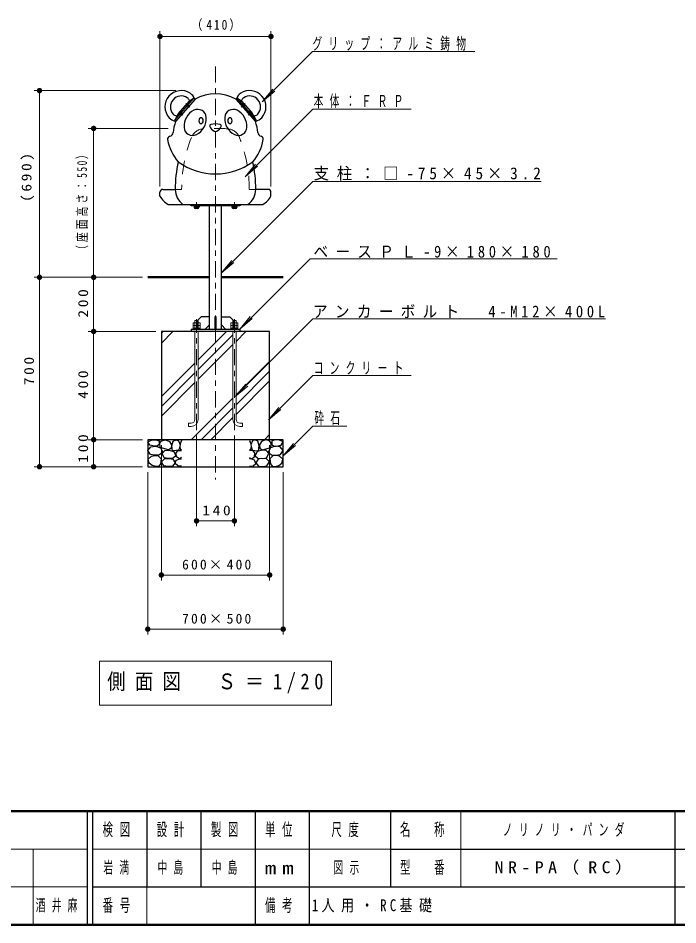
# Model space of a CAD drawing. Units: millimetres on the paper, scale 1:20. Extents: x -385 to 0, y 0 to 267.
# Drawn here: x -256.2 to -134.4, y 0 to 167.5 of the extents above; entities that cross this region are included whole.
import ezdxf

# ---------------------------------------------------------------- set-up
doc = ezdxf.new("R2010")
doc.units = ezdxf.units.MM
doc.linetypes.add('USER1', pattern=[4.5, 2.5, -2])
doc.linetypes.add('USER2', pattern=[6, 3, -1, 1, -1])
doc.layers.add('LY_1', color=7, linetype='Continuous', lineweight=13)
doc.styles.add('ＭＳ ゴシック', font='')
doc.styles.get('ＭＳ ゴシック').set_extended_font_data('MS Gothic')

# ---------------------------------------------------------------- blocks, each defined once
blk = doc.blocks.new('filled_dot')
at = {"color": 0, "linetype": 'Continuous', "lineweight": -2, "const_width": 1.25}
blk.add_lwpolyline([(-0.625, 0, 1), (0.625, 0, 1)], format="xyb", close=True, dxfattribs=at)

msp = doc.modelspace()

# ---------------------------------------------------------------- linework, layer by layer
at = {"layer": 'LY_1'}
for p, q in [((-230.053, 136.377), (-230.053, 165.127)), ((-209.553, 136.377), (-209.553, 165.127)), ((-230.053, 164.127), (-209.553, 164.127)), ((-201.895, 161.33), (-211.161, 152.066)), ((-201.895, 161.33), (-171.893, 161.33)), ((-227.122, 154.127), (-253.303, 154.127)), ((-252.303, 119.627), (-252.303, 154.127)), ((-211.161, 152.066), (-209.233, 154.364)), ((-211.161, 152.066), (-208.863, 153.994)), ((-201.8, 150.72), (-214.315, 138.205)), ((-201.8, 150.72), (-183.675, 150.72)), ((-228.53, 147.127), (-243.303, 147.127)), ((-242.303, 119.627), (-242.303, 147.127)), ((-214.315, 138.205), (-212.387, 140.503)), ((-214.315, 138.205), (-212.017, 140.133)), ((-201.8, 137.343), (-218.733, 120.411)), ((-201.8, 137.343), (-159.675, 137.343)), ((-218.733, 120.411), (-216.805, 122.709)), ((-218.733, 120.411), (-216.435, 122.339)), ((-202.334, 123.046), (-215.303, 110.077)), ((-202.334, 123.046), (-156.703, 123.046)), ((-233.305, 119.627), (-253.303, 119.627)), ((-233.305, 119.627), (-253.303, 119.627)), ((-252.303, 84.627), (-252.303, 119.627)), ((-233.305, 119.627), (-243.303, 119.627)), ((-242.303, 119.627), (-242.303, 109.627)), ((-241.305, 119.627), (-241.303, 119.627)), ((-215.303, 110.077), (-213.375, 112.375)), ((-222.653, 111.237), (-223.953, 111.237)), ((-223.953, 111.237), (-223.953, 110.077)), ((-222.653, 110.737), (-223.953, 110.737)), ((-223.628, 111.237), (-223.628, 110.237)), ((-223.603, 111.237), (-223.603, 111.627)), ((-223.603, 111.627), (-223.003, 111.627)), ((-223.003, 111.237), (-223.003, 111.627)), ((-222.978, 111.237), (-222.978, 110.237)), ((-222.653, 111.237), (-222.653, 110.077)), ((-216.953, 111.237), (-215.653, 111.237)), ((-216.953, 111.237), (-216.953, 110.077)), ((-216.953, 110.737), (-215.653, 110.737)), ((-216.628, 111.237), (-216.628, 110.237)), ((-216.003, 111.627), (-216.603, 111.627)), ((-216.603, 111.237), (-216.603, 111.627)), ((-201.8, 111.941), (-216.156, 97.585)), ((-216.003, 111.237), (-216.003, 111.627)), ((-215.978, 111.237), (-215.978, 110.237)), ((-215.653, 111.237), (-215.653, 110.077)), ((-215.303, 110.077), (-213.005, 112.005)), ((-201.8, 111.941), (-147.798, 111.941)), ((-230.803, 109.627), (-243.303, 109.627)), ((-242.303, 89.627), (-242.303, 109.627)), ((-241.305, 109.627), (-241.303, 109.627)), ((-229.803, 107.487), (-227.663, 109.627)), ((-229.803, 109.283), (-229.459, 109.627)), ((-222.653, 110.237), (-223.953, 110.237)), ((-223.603, 93.377), (-223.603, 109.627)), ((-223.003, 104.387), (-217.764, 109.627)), ((-223.003, 93.377), (-223.003, 109.627)), ((-223.003, 102.591), (-216.603, 108.991)), ((-216.953, 110.237), (-215.653, 110.237)), ((-216.603, 93.377), (-216.603, 109.627)), ((-216.003, 107.795), (-214.172, 109.627)), ((-216.003, 109.591), (-215.968, 109.627)), ((-216.003, 93.377), (-216.003, 109.627)), ((-223.003, 100.795), (-216.603, 107.195)), ((-216.003, 97.896), (-209.803, 104.096)), ((-229.803, 97.587), (-223.603, 103.787)), ((-216.003, 96.1), (-209.803, 102.3)), ((-229.803, 95.791), (-223.603, 101.991)), ((-201.8, 101.51), (-210.02, 93.29)), ((-201.8, 101.51), (-183.675, 101.51)), ((-229.803, 93.995), (-223.603, 100.195)), ((-216.156, 97.585), (-214.228, 99.883)), ((-216.156, 97.585), (-213.858, 99.513)), ((-216.003, 94.304), (-209.803, 100.504)), ((-224.272, 89.627), (-216.603, 97.296)), ((-222.476, 89.627), (-216.603, 95.5)), ((-210.02, 93.29), (-208.092, 95.588)), ((-210.02, 93.29), (-207.722, 95.218)), ((-224.303, 92.677), (-224.803, 92.677)), ((-224.803, 92.677), (-224.803, 92.077)), ((-220.68, 89.627), (-216.603, 93.704)), ((-215.303, 92.677), (-214.803, 92.677)), ((-214.803, 92.677), (-214.803, 92.077)), ((-201.8, 92.159), (-207.303, 86.656)), ((-201.8, 92.159), (-195.536, 92.159)), ((-224.303, 92.077), (-224.803, 92.077)), ((-215.303, 92.077), (-214.803, 92.077)), ((-210.781, 89.627), (-209.803, 90.604)), ((-233.303, 89.627), (-243.303, 89.627)), ((-242.303, 84.627), (-242.303, 89.627)), ((-223.303, 90.377), (-223.303, 73.627)), ((-216.303, 90.377), (-216.303, 73.627)), ((-207.303, 86.656), (-205.375, 88.954)), ((-229.803, 88.608), (-229.803, 63.627)), ((-209.803, 88.608), (-209.803, 63.627)), ((-207.303, 86.656), (-205.005, 88.584)), ((-233.303, 84.627), (-253.303, 84.627)), ((-233.303, 84.627), (-243.303, 84.627)), ((-232.303, 83.627), (-232.303, 53.627)), ((-207.303, 83.627), (-207.303, 53.627)), ((-216.303, 74.627), (-223.303, 74.627)), ((-209.803, 64.627), (-229.803, 64.627)), ((-207.303, 54.627), (-232.303, 54.627)), ((-241.203, 48.693), (-241.203, 40.56)), ((-198.403, 48.693), (-241.203, 48.693)), ((-198.403, 40.56), (-198.403, 48.693)), ((-241.203, 40.56), (-198.403, 40.56)), ((-174.5, 21), (-174.5, 7)), ((-385, 14), (-243.5, 14)), ((-253.5, 14), (-253.5, 0)), ((-242.5, 14), (-187.5, 14)), ((-385, 7), (-243.5, 7)), ((-232.5, 7), (-232.5, 0))]:
    msp.add_line(p, q, dxfattribs=at)
at = {"layer": 'LY_1', "linetype": 'USER2'}
for p, q in [((-219.803, 158.59), (-219.803, 82.304)), ((-224.549, 151.079), (-225.283, 151.716)), ((-215.057, 151.079), (-214.324, 151.716)), ((-225.86, 149.569), (-226.594, 150.205)), ((-213.746, 149.569), (-213.013, 150.205)), ((-223.303, 132.489), (-223.303, 133.489)), ((-216.303, 132.489), (-216.303, 133.489)), ((-223.303, 91.377), (-223.303, 111.877)), ((-216.303, 91.377), (-216.303, 111.877))]:
    msp.add_line(p, q, dxfattribs=at)
at = {"layer": 'LY_1', "lineweight": 25}
for p, q in [((-227.327, 148.674), (-223.87, 152.657)), ((-223.569, 152.546), (-227.174, 148.392)), ((-223.773, 152.671), (-223.569, 152.546)), ((-215.833, 152.671), (-216.037, 152.546)), ((-216.037, 152.546), (-212.432, 148.392)), ((-212.28, 148.674), (-215.736, 152.657)), ((-227.327, 148.576), (-227.174, 148.392)), ((-212.28, 148.576), (-212.432, 148.392)), ((-229.553, 135.877), (-227.242, 135.877)), ((-210.053, 135.877), (-212.364, 135.877)), ((-230.053, 134.627), (-230.053, 135.377)), ((-209.553, 134.627), (-209.553, 135.377)), ((-228.553, 133.102), (-211.053, 133.102)), ((-224.303, 133.102), (-224.303, 132.877)), ((-224.303, 132.877), (-215.303, 132.877)), ((-223.828, 132.877), (-223.828, 132.777)), ((-222.778, 132.777), (-223.828, 132.777)), ((-223.763, 132.777), (-223.763, 132.652)), ((-223.763, 132.652), (-222.843, 132.652)), ((-223.753, 132.652), (-223.753, 132.602)), ((-223.103, 132.352), (-223.503, 132.352)), ((-223.306, 132.777), (-223.34, 132.652)), ((-223.266, 132.777), (-223.3, 132.652)), ((-222.853, 132.652), (-222.853, 132.602)), ((-222.843, 132.777), (-222.843, 132.652)), ((-222.778, 132.777), (-222.778, 132.877)), ((-220.928, 119.627), (-220.928, 132.877)), ((-218.678, 119.627), (-218.678, 132.877)), ((-216.828, 132.877), (-216.828, 132.777)), ((-215.778, 132.777), (-216.828, 132.777)), ((-216.763, 132.777), (-216.763, 132.652)), ((-216.763, 132.652), (-215.843, 132.652)), ((-216.753, 132.652), (-216.753, 132.602)), ((-216.103, 132.352), (-216.503, 132.352)), ((-216.306, 132.777), (-216.34, 132.652)), ((-216.266, 132.777), (-216.3, 132.652)), ((-215.853, 132.652), (-215.853, 132.602)), ((-215.843, 132.777), (-215.843, 132.652)), ((-215.778, 132.777), (-215.778, 132.877)), ((-215.303, 133.102), (-215.303, 132.877)), ((-220.928, 110.077), (-220.928, 119.627)), ((-218.678, 110.077), (-218.678, 119.627)), ((-223.178, 111.577), (-222.428, 112.327)), ((-220.928, 112.327), (-222.428, 112.327)), ((-219.653, 112.327), (-219.953, 112.327)), ((-219.953, 112.327), (-219.953, 110.077)), ((-219.653, 110.077), (-219.653, 112.327)), ((-218.678, 112.327), (-217.178, 112.327)), ((-216.428, 111.577), (-217.178, 112.327)), ((-223.178, 111.577), (-223.178, 110.077)), ((-220.928, 110.827), (-221.678, 110.077)), ((-219.653, 111.577), (-219.953, 111.577)), ((-218.678, 110.827), (-217.928, 110.077)), ((-216.428, 111.577), (-216.428, 110.077)), ((-209.803, 109.627), (-229.803, 109.627)), ((-229.803, 109.627), (-229.803, 89.608)), ((-224.303, 110.077), (-224.303, 109.627)), ((-224.303, 110.077), (-215.303, 110.077)), ((-215.303, 110.077), (-215.303, 109.627)), ((-209.803, 89.608), (-209.803, 109.627)), ((-207.303, 89.627), (-232.303, 89.627)), ((-232.303, 89.627), (-232.303, 84.627)), ((-209.822, 89.608), (-209.803, 89.627)), ((-207.303, 84.627), (-207.303, 89.627)), ((-232.303, 84.627), (-207.303, 84.627)), ((-243.5, 21), (-243.5, 0)), ((-242.5, 21), (-242.5, 0)), ((-232.5, 21), (-232.5, 7)), ((-222.5, 21), (-222.5, 7)), ((-212.5, 21), (-212.5, 0)), ((-202.5, 21), (-202.5, 7)), ((-187.5, 21), (-187.5, 7)), ((-135, 21), (-135, 0)), ((-187.5, 14), (-70, 14)), ((-242.5, 7), (0, 7)), ((-202.5, 7), (-202.5, 0))]:
    msp.add_line(p, q, dxfattribs=at)
at = {"layer": 'LY_1', "linetype": 'USER1'}
for p, q in [((-224.831, 151.092), (-225.058, 151.289)), ((-224.602, 151.356), (-224.828, 151.553)), ((-215.005, 151.356), (-214.778, 151.553)), ((-214.775, 151.092), (-214.549, 151.289)), ((-226.142, 149.581), (-226.368, 149.778)), ((-225.912, 149.846), (-226.139, 150.042)), ((-213.694, 149.846), (-213.467, 150.042)), ((-213.464, 149.581), (-213.238, 149.778)), ((-227.242, 135.877), (-226.053, 135.877)), ((-213.553, 135.877), (-212.364, 135.877)), ((-223.628, 132.877), (-223.628, 133.102)), ((-222.978, 132.877), (-222.978, 133.102)), ((-222.028, 133.102), (-222.028, 132.877)), ((-217.578, 133.102), (-217.578, 132.877)), ((-216.628, 132.877), (-216.628, 133.102)), ((-215.978, 132.877), (-215.978, 133.102))]:
    msp.add_line(p, q, dxfattribs=at)
at = {"layer": 'LY_1', "lineweight": 50}
for p, q in [((-232.305, 119.627), (-220.928, 119.627)), ((-218.678, 119.627), (-207.305, 119.627)), ((-385, 21), (0, 21)), ((-385, 0), (0, 0))]:
    msp.add_line(p, q, dxfattribs=at)
at = {"layer": 'LY_1', "lineweight": 25}
for points in [[(-225.277, 151.321), (-225.279, 151.337), (-225.278, 151.356), (-225.272, 151.379), (-225.263, 151.405), (-225.249, 151.434), (-225.233, 151.464), (-225.213, 151.496), (-225.191, 151.528), (-225.166, 151.56), (-225.14, 151.592), (-225.112, 151.623), (-225.084, 151.651), (-225.055, 151.678), (-225.027, 151.702), (-224.999, 151.722), (-224.973, 151.739), (-224.948, 151.752), (-224.926, 151.761), (-224.907, 151.766), (-224.891, 151.766)], [(-214.329, 151.321), (-214.327, 151.337), (-214.329, 151.356), (-214.334, 151.379), (-214.344, 151.405), (-214.357, 151.434), (-214.373, 151.464), (-214.393, 151.496), (-214.415, 151.528), (-214.44, 151.56), (-214.466, 151.592), (-214.494, 151.623), (-214.523, 151.651), (-214.551, 151.678), (-214.58, 151.702), (-214.607, 151.722), (-214.634, 151.739), (-214.658, 151.752), (-214.68, 151.761), (-214.699, 151.766), (-214.716, 151.766)], [(-226.202, 150.255), (-226.218, 150.255), (-226.237, 150.251), (-226.259, 150.242), (-226.283, 150.229), (-226.31, 150.212), (-226.337, 150.191), (-226.366, 150.168), (-226.395, 150.141), (-226.423, 150.112), (-226.451, 150.081), (-226.477, 150.05), (-226.502, 150.017), (-226.524, 149.985), (-226.544, 149.953), (-226.56, 149.923), (-226.573, 149.895), (-226.583, 149.869), (-226.589, 149.846), (-226.59, 149.826), (-226.588, 149.81)], [(-213.405, 150.255), (-213.389, 150.255), (-213.369, 150.251), (-213.347, 150.242), (-213.323, 150.229), (-213.297, 150.212), (-213.269, 150.191), (-213.24, 150.168), (-213.212, 150.141), (-213.183, 150.112), (-213.155, 150.081), (-213.129, 150.05), (-213.104, 150.017), (-213.082, 149.985), (-213.063, 149.953), (-213.046, 149.923), (-213.033, 149.895), (-213.023, 149.869), (-213.018, 149.846), (-213.016, 149.826), (-213.018, 149.81)], [(-226.068, 89.455), (-226.328, 88.886), (-226.378, 88.229), (-226.254, 87.845), (-226.093, 87.783)], [(-213.538, 89.455), (-213.278, 88.886), (-213.228, 88.229), (-213.352, 87.845), (-213.513, 87.783)], [(-226.081, 86.321), (-226.465, 86.086), (-227.022, 86.482), (-227.059, 87.188), (-226.675, 87.622), (-226.056, 87.659)], [(-213.526, 86.321), (-213.142, 86.086), (-212.584, 86.482), (-212.547, 87.188), (-212.931, 87.622), (-213.551, 87.659)], [(-226.081, 84.76), (-226.762, 84.785), (-227.258, 85.255), (-227.035, 85.875), (-226.415, 86.086), (-226.081, 86.123)], [(-213.526, 84.76), (-212.844, 84.785), (-212.349, 85.255), (-212.572, 85.875), (-213.191, 86.086), (-213.526, 86.123)]]:
    msp.add_lwpolyline(points, dxfattribs=at)
for points in [[(-231.036, 88.452), (-231.953, 88.625), (-232.288, 89.22), (-231.507, 89.579), (-230.9, 89.617), (-230.194, 89.418), (-230.181, 88.762), (-230.553, 88.44)], [(-228.744, 87.795), (-229.339, 88.031), (-229.996, 88.179), (-230.095, 88.972), (-229.748, 89.394), (-229.029, 89.592), (-228.323, 89.294), (-227.902, 88.7), (-228.001, 88.055), (-228.422, 87.758)], [(-226.613, 87.671), (-227.072, 87.622), (-227.728, 87.597), (-227.877, 88.514), (-227.629, 89.344), (-227.072, 89.617), (-226.626, 89.431), (-226.341, 88.675), (-226.502, 87.919)], [(-212.993, 87.671), (-212.535, 87.622), (-211.878, 87.597), (-211.729, 88.514), (-211.977, 89.344), (-212.535, 89.617), (-212.981, 89.431), (-213.266, 88.675), (-213.104, 87.919)], [(-210.862, 87.795), (-210.267, 88.031), (-209.611, 88.179), (-209.512, 88.972), (-209.858, 89.394), (-210.577, 89.592), (-211.283, 89.294), (-211.704, 88.7), (-211.605, 88.055), (-211.184, 87.758)], [(-208.57, 88.452), (-207.653, 88.625), (-207.319, 89.22), (-208.099, 89.579), (-208.706, 89.617), (-209.412, 89.418), (-209.425, 88.762), (-209.053, 88.44)], [(-231.036, 86.779), (-231.804, 86.891), (-232.325, 87.609), (-231.73, 88.291), (-230.838, 88.415), (-229.958, 88.13), (-229.55, 87.325), (-230.132, 86.804)], [(-228.571, 86.185), (-229.252, 86.309), (-229.649, 87.089), (-229.166, 87.634), (-228.422, 87.709), (-227.493, 87.424), (-227.121, 86.655), (-227.629, 86.247)], [(-211.035, 86.185), (-210.354, 86.309), (-209.958, 87.089), (-210.441, 87.634), (-211.184, 87.709), (-212.113, 87.424), (-212.485, 86.655), (-211.977, 86.247)], [(-208.57, 86.779), (-207.802, 86.891), (-207.281, 87.609), (-207.876, 88.291), (-208.768, 88.415), (-209.648, 88.13), (-210.057, 87.325), (-209.474, 86.804)], [(-230.776, 84.661), (-231.482, 84.884), (-232.04, 85.28), (-232.263, 86.061), (-231.606, 86.594), (-230.982, 86.739), (-230.392, 86.631), (-229.847, 86.073), (-229.934, 85.156), (-230.256, 84.71)], [(-228.534, 84.648), (-229.314, 84.809), (-229.785, 85.565), (-229.228, 86.098), (-228.36, 86.147), (-227.679, 86.06), (-227.258, 85.329), (-227.753, 84.71)], [(-211.073, 84.648), (-210.292, 84.809), (-209.821, 85.565), (-210.379, 86.098), (-211.246, 86.147), (-211.928, 86.06), (-212.349, 85.329), (-211.853, 84.71)], [(-208.83, 84.661), (-208.124, 84.884), (-207.566, 85.28), (-207.343, 86.061), (-208, 86.594), (-208.625, 86.739), (-209.214, 86.631), (-209.759, 86.073), (-209.673, 85.156), (-209.351, 84.71)]]:
    msp.add_lwpolyline(points, close=True, dxfattribs=at)
for centre, radius, start, end in [((-226.122, 151.12), 3.007, 56.33825, 221.75755), ((-213.485, 151.12), 3.007, 318.24245, 123.66174), ((-226.122, 151.12), 2.007, 56.33825, 221.75755), ((-217.865, 143.954), 10.589, 124.62847, 153.46733), ((-225.647, 151.833), 1.15, 22.647, 56.33825), ((-225.647, 151.833), 2.15, 22.33495, 56.33825), ((-223.826, 152.586), 0.1, 58.51022, 124.62847), ((-223.454, 152.734), 0.221, 202.33495, 238.51022), ((-219.803, 145.636), 7.869, 61.40649, 118.5935), ((-216.152, 152.734), 0.221, 301.48978, 337.66505), ((-213.96, 151.833), 2.15, 123.66174, 157.66505), ((-215.781, 152.586), 0.1, 55.37153, 121.48978), ((-221.741, 143.954), 10.589, 26.53267, 55.37153), ((-213.96, 151.833), 1.15, 123.66174, 157.353), ((-213.485, 151.12), 2.007, 318.24245, 123.66174), ((-224.943, 151.421), 0.349, 196.72514, 229.04314), ((-224.943, 151.42), 0.349, 49.05267, 81.37067), ((-224.724, 152.218), 0.15, 309.69278, 22.647), ((-214.882, 152.218), 0.15, 157.353, 230.30722), ((-214.663, 151.42), 0.349, 98.62933, 130.94733), ((-214.664, 151.421), 0.349, 310.95686, 343.27486), ((-226.761, 150.549), 2.15, 221.75755, 255.76085), ((-226.761, 150.549), 1.15, 221.75755, 255.4488), ((-227.012, 149.581), 0.15, 255.4488, 328.40302), ((-226.253, 149.911), 0.349, 196.72514, 229.04314), ((-226.254, 149.91), 0.349, 49.05267, 81.37067), ((-222.301, 147.519), 3.311, 116.51171, 183.48829), ((-223.075, 149.072), 1.576, 3.48829, 116.51171), ((-224.808, 148.966), 3.311, 296.51171, 3.48829), ((-222.472, 148.771), 0.339, 33.48829, 146.51171), ((-214.799, 148.966), 3.311, 176.51171, 243.48829), ((-216.531, 149.072), 1.576, 63.48829, 176.51171), ((-217.134, 148.771), 0.339, 33.48829, 146.51171), ((-217.306, 147.519), 3.311, 356.51171, 63.48829), ((-213.352, 149.91), 0.349, 98.62933, 130.94733), ((-213.353, 149.911), 0.349, 310.95686, 343.27486), ((-212.594, 149.581), 0.15, 211.59698, 284.5512), ((-212.845, 150.549), 1.15, 284.5512, 318.24245), ((-212.845, 150.549), 2.15, 284.23915, 318.24245), ((-219.803, 145.636), 7.869, 159.5023, 174.79285), ((-227.25, 148.64), 0.1, 153.46733, 219.58558), ((-227.344, 148.251), 0.221, 39.58558, 75.76085), ((-222.161, 148.565), 0.712, 146.51171, 213.48829), ((-222.472, 148.359), 0.339, 213.48829, 326.51171), ((-222.784, 148.565), 0.712, 326.51171, 33.48829), ((-220.608, 147.61), 0.265, 103.15298, 203.57012), ((-219.228, 148.212), 1.77, 203.57012, 242.37831), ((-219.803, 144.168), 3.8, 76.84702, 103.15298), ((-220.378, 148.212), 1.77, 297.62169, 336.42988), ((-218.999, 147.61), 0.265, 336.42988, 76.84702), ((-216.823, 148.565), 0.712, 146.51171, 213.48829), ((-217.134, 148.359), 0.339, 213.48829, 326.51171), ((-217.445, 148.565), 0.712, 326.51171, 33.48829), ((-212.262, 148.251), 0.221, 104.23915, 140.41442), ((-219.803, 145.636), 7.869, 5.20715, 20.4977), ((-212.357, 148.64), 0.1, 320.41442, 26.53267), ((-228.381, 146.418), 0.744, 282.30364, 354.79285), ((-224.033, 147.413), 1.576, 183.48829, 296.51171), ((-219.803, 147.113), 0.529, 242.37831, 297.62169), ((-215.573, 147.413), 1.576, 243.48829, 356.51171), ((-211.226, 146.418), 0.744, 185.20715, 257.69636), ((-228.107, 145.161), 0.543, 102.30364, 190.94713), ((-219.803, 146.767), 9, 190.94713, 220.13738), ((-219.803, 146.767), 9, 319.86262, 349.05287), ((-211.5, 145.161), 0.543, 349.05287, 77.69636), ((-203.783, 135.877), 23.46, 167.47201, 180), ((-219.803, 150.382), 11.662, 233.84351, 306.15649), ((-235.824, 135.877), 23.46, 0, 12.52799), ((-229.553, 135.377), 0.5, 90, 180), ((-223.847, 135.877), 3.395, 180, 234.82142), ((-215.759, 135.877), 3.395, 305.17858, 0), ((-210.053, 135.377), 0.5, 0, 90), ((-226.555, 136.567), 4, 209.01784, 240.03514), ((-213.051, 136.567), 4, 299.96486, 330.98216), ((-224.228, 133.177), 0.3, 194.47751, 270), ((-223.503, 132.602), 0.25, 180, 270), ((-223.103, 132.602), 0.25, 270, 0), ((-216.503, 132.602), 0.25, 180, 270), ((-216.103, 132.602), 0.25, 270, 0), ((-215.378, 133.177), 0.3, 270, 345.52249)]:
    msp.add_arc(centre, radius, start, end, dxfattribs=at)
at = {"layer": 'LY_1', "linetype": 'USER1'}
for centre, radius, start, end in [((-221.907, 144.568), 2.5, 93.21594, 158.54771), ((-219.803, 107.127), 40, 86.74804, 93.21594), ((-217.699, 144.568), 2.5, 21.45229, 86.78406), ((-199.79, 135.877), 26.264, 158.54771, 180), ((-239.817, 135.877), 26.264, 0, 21.45229)]:
    msp.add_arc(centre, radius, start, end, dxfattribs=at)
at = {"layer": 'LY_1'}
for centre, radius, start, end in [((-224.303, 93.377), 1.3, 270, 0), ((-224.303, 93.377), 0.7, 270, 0), ((-215.303, 93.377), 1.3, 180, 270), ((-215.303, 93.377), 0.7, 180, 270)]:
    msp.add_arc(centre, radius, start, end, dxfattribs=at)

# ---------------------------------------------------------------- block references
at = {"layer": 'LY_1', "xscale": 0.4, "yscale": 0.4}
for p in [(-230.053, 164.127), (-223.303, 74.627), (-229.803, 64.627), (-232.303, 54.627)]:
    msp.add_blockref('filled_dot', p, dxfattribs=at)
for p, rotation in [((-209.553, 164.127), 180), ((-252.303, 154.127), 270), ((-242.303, 147.127), 270), ((-252.303, 119.627), 270), ((-252.303, 119.627), 90), ((-242.303, 119.627), 90), ((-242.303, 119.627), 270), ((-242.303, 109.627), 90), ((-242.303, 109.627), 270), ((-242.303, 89.627), 270), ((-242.303, 89.627), 90), ((-252.303, 84.627), 90), ((-242.303, 84.627), 90), ((-216.303, 74.627), 180), ((-209.803, 64.627), 180), ((-207.303, 54.627), 180)]:
    msp.add_blockref('filled_dot', p, dxfattribs=dict(at, rotation=rotation))

# ---------------------------------------------------------------- texts
at = {"layer": 'LY_1', "style": 'ＭＳ ゴシック'}
for s, insert, char_height, attachment_point in [('\\T1.33;\\W0.85;（410）', (-219.378, 165.127), 1.833, 8), ('\\T1.64;\\W0.6;グリップ：アルミ鋳物', (-201.893, 161.48), 2.199, 7), ('\\T1.64;\\W0.6;本体：ＦＲＰ', (-201.675, 150.87), 2.199, 7), ('\\T1.5;\\W0.95;支柱：□-75×45×3.2', (-201.675, 137.493), 2.199, 7), ('\\T1.5;\\W0.9;ベースＰＬ-9×180×180', (-201.703, 123.196), 2.199, 7), ('\\T1.5;\\W0.9;アンカーボルト\u30004-M12×400L', (-201.798, 112.091), 2.199, 7), ('\\T1.64;\\W0.6;コンクリート', (-201.675, 101.66), 2.199, 7), ('\\T1.64;\\W0.6;砕石', (-201.536, 92.309), 2.199, 7), ('\\T1.33;\\W1.15;140', (-219.382, 75.627), 1.833, 8), ('\\T1.32;600×400', (-219.383, 65.627), 1.833, 8), ('\\T1.32;700×500', (-219.383, 55.627), 1.833, 8), ('\\T1.5;\\W0.85;側面図\u3000Ｓ＝1/20', (-239.803, 44.627), 2.933, 4), ('\\T1.64;\\W0.6;検図', (-237.5, 17.5), 2.346, 5), ('\\T1.64;\\W0.6;設計', (-227.5, 17.5), 2.346, 5), ('\\T1.64;\\W0.6;製図', (-217.5, 17.5), 2.346, 5), ('\\T1.64;\\W0.6;単位', (-207.5, 17.5), 2.346, 5), ('\\T1.64;\\W0.6;尺度', (-195.25, 17.5), 2.346, 5), ('\\T1.64;\\W0.6;名\u3000称', (-181, 17.5), 2.346, 5), ('\\T1.64;\\W0.6;ノリノリ・パンダ', (-166.75, 17.5), 2.199, 4), ('\\T1.64;\\W0.6;岩満', (-240.5, 10.5), 2.199, 4), ('\\T1.64;\\W0.6;中島', (-230.5, 10.5), 2.199, 4), ('\\T1.64;\\W0.6;中島', (-220.5, 10.5), 2.199, 4), ('\\T1.64;\\W0.6;図示', (-198, 10.5), 2.199, 4), ('\\T1.64;\\W0.6;型\u3000番', (-181, 10.5), 2.346, 5), ('\\T1.5;\\W1.1;NR-PA（RC）', (-168.25, 10.5), 2.199, 4), ('\\T1.5;\\W1.35;mm', (-207.5, 10.5), 2.346, 5), ('\\T1.64;\\W0.6;酒井麻', (-253, 3.5), 2.199, 4), ('\\T1.64;\\W0.6;番号', (-237.5, 3.5), 2.346, 5), ('\\T1.64;\\W0.6;備考', (-207.5, 3.5), 2.346, 5), ('\\T1.5;\\W0.8;1人用・RC基礎', (-202, 3.5), 2.199, 4)]:
    msp.add_mtext(s, dxfattribs=dict(at, insert=insert, char_height=char_height, attachment_point=attachment_point))
at = {"layer": 'LY_1', "char_height": 1.833, "attachment_point": 8, "rotation": 90, "style": 'ＭＳ ゴシック'}
for s, insert in [('\\T1.33;\\W1.15;(690)', (-253.303, 138.308)), ('\\T1.32;\\W0.7;（座面高さ：550）', (-243.303, 133.801)), ('\\T1.33;\\W1.15;200', (-243.303, 115.043)), ('\\T1.33;\\W1.15;700', (-253.303, 102.543)), ('\\T1.33;\\W1.15;400', (-243.303, 100.043)), ('\\T1.33;\\W1.15;100', (-243.303, 88.244))]:
    msp.add_mtext(s, dxfattribs=dict(at, insert=insert))

doc.saveas('drawing.dxf')
